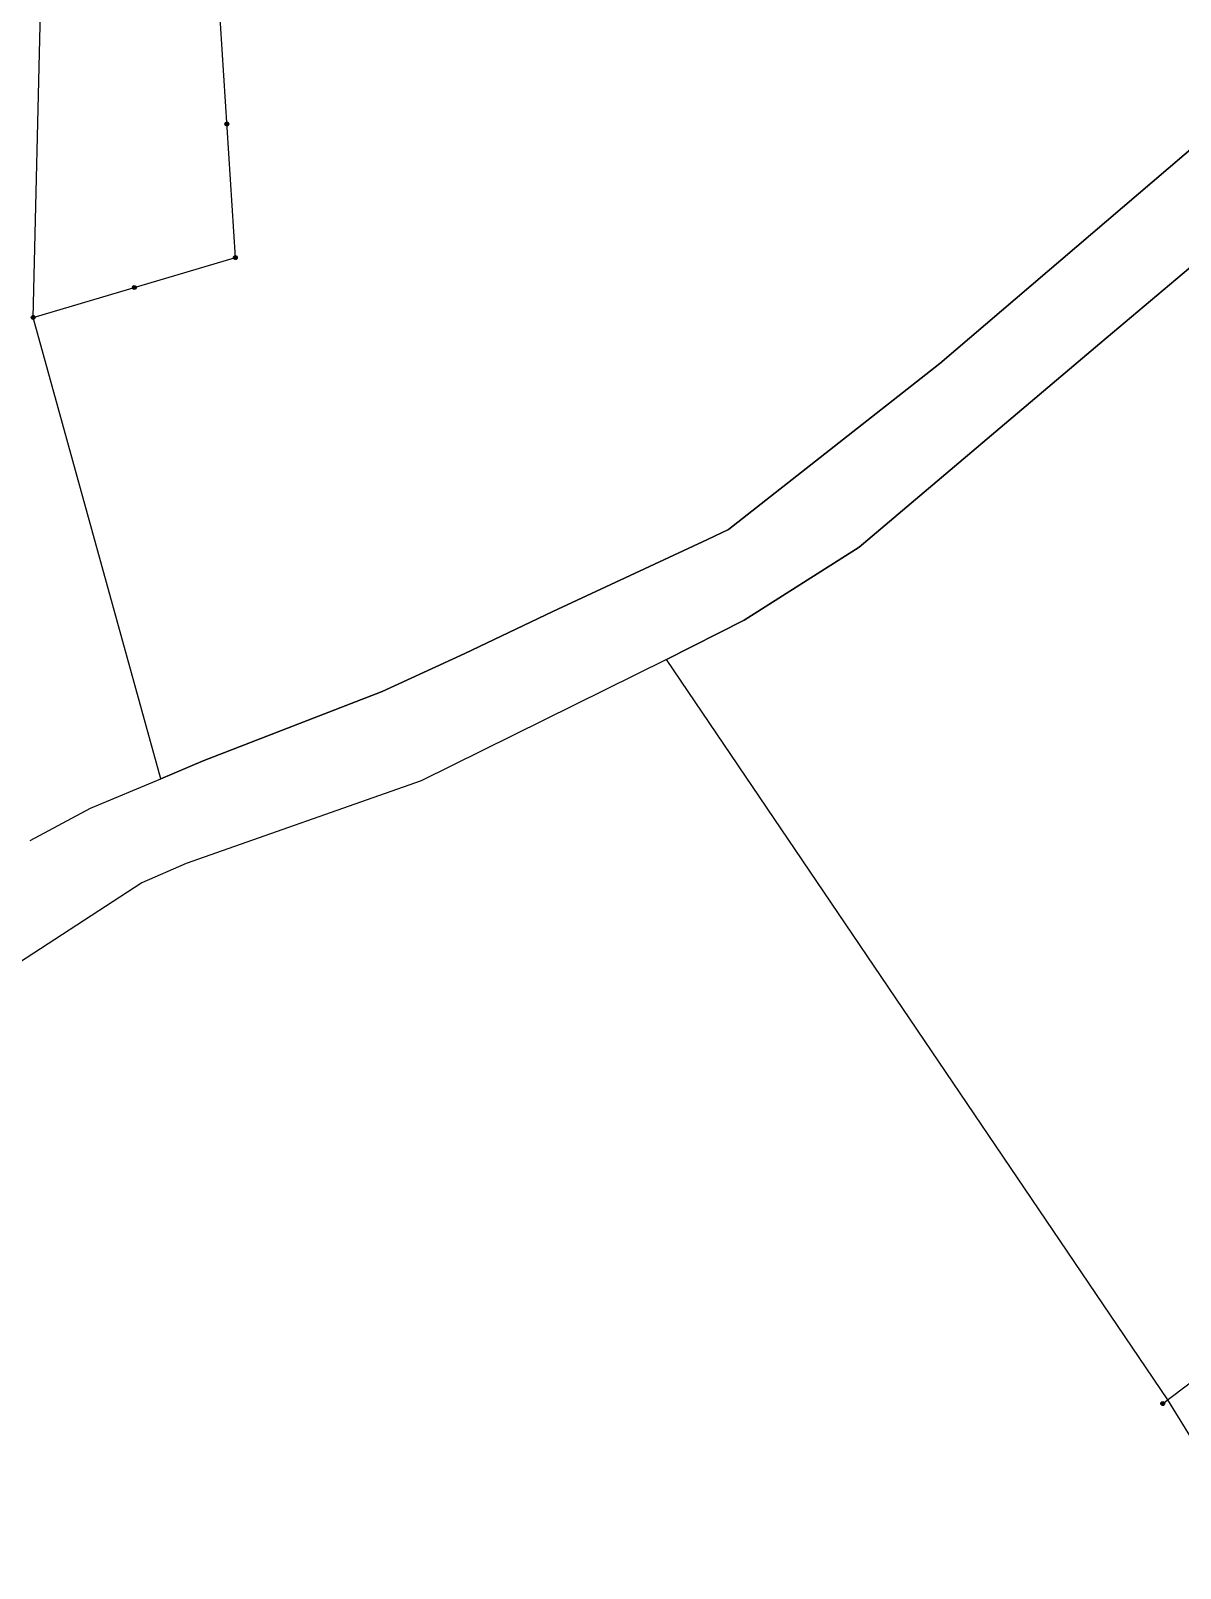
# Model space of a CAD drawing. Header units: metres. Extents: x 7542702 to 7555152, y 5804026 to 5815503.
# Drawn here: x 7544239.2 to 7544310.8, y 5807874.9 to 5807970.6 of the extents above; entities that cross this region are included whole.
import ezdxf

# ---------------------------------------------------------------- set-up
doc = ezdxf.new("R2010")
doc.units = ezdxf.units.M
doc.linetypes.add('4001', pattern=[0])
doc.layers.add('Dzialki', color=165, linetype='Continuous')
doc.layers.add('Ogrodzenia', color=184, linetype='Continuous')

# ---------------------------------------------------------------- blocks, each defined once
blk = doc.blocks.new('1281')
at = {"layer": 'Ogrodzenia', "color": 184, "linetype": 'Continuous'}
for radius in [0.24, 0.16, 0.08]:
    blk.add_circle((0, 0), radius, dxfattribs=at)

msp = doc.modelspace()

# ---------------------------------------------------------------- linework, layer by layer
at = {"layer": 'Dzialki'}
for p, q in [((7544339.52, 5807987.17), (7544295.85, 5807949.87)), ((7544295.85, 5807949.87), (7544339.52, 5807987.17)), ((7544239.39, 5807952.73), (7544239.91, 5807974.65)), ((7544322.74, 5807965.38), (7544305.82, 5807951.11)), ((7544305.82, 5807951.11), (7544322.74, 5807965.38)), ((7544247.34, 5807924.03), (7544239.39, 5807952.73)), ((7544305.82, 5807951.11), (7544290.82, 5807938.45)), ((7544290.82, 5807938.45), (7544305.82, 5807951.11)), ((7544295.85, 5807949.87), (7544282.69, 5807939.53)), ((7544282.69, 5807939.53), (7544295.85, 5807949.87)), ((7544281.39, 5807938.92), (7544271.74, 5807934.44)), ((7544271.74, 5807934.44), (7544281.39, 5807938.92)), ((7544282.69, 5807939.53), (7544281.39, 5807938.92)), ((7544281.39, 5807938.92), (7544282.69, 5807939.53)), ((7544290.82, 5807938.45), (7544283.66, 5807933.89)), ((7544283.66, 5807933.89), (7544290.82, 5807938.45)), ((7544271.74, 5807934.44), (7544266.26, 5807931.82)), ((7544266.26, 5807931.82), (7544271.74, 5807934.44)), ((7544283.66, 5807933.89), (7544278.82, 5807931.45)), ((7544278.82, 5807931.45), (7544283.66, 5807933.89)), ((7544266.26, 5807931.82), (7544261.13, 5807929.46)), ((7544261.13, 5807929.46), (7544266.26, 5807931.82)), ((7544278.82, 5807931.45), (7544263.55, 5807923.9)), ((7544310.04, 5807885.38), (7544278.82, 5807931.45)), ((7544261.13, 5807929.46), (7544249.98, 5807925.14)), ((7544249.98, 5807925.14), (7544261.13, 5807929.46)), ((7544249.98, 5807925.14), (7544247.34, 5807924.03)), ((7544247.34, 5807924.03), (7544249.98, 5807925.14)), ((7544242.96, 5807922.2), (7544247.34, 5807924.03)), ((7544263.55, 5807923.9), (7544248.91, 5807918.76)), ((7544239.2, 5807920.19), (7544242.96, 5807922.2)), ((7544248.91, 5807918.76), (7544246.15, 5807917.54)), ((7544246.15, 5807917.54), (7544223.95, 5807903.14)), ((7544316.48, 5807874.89), (7544310.04, 5807885.38))]:
    msp.add_line(p, q, dxfattribs=at)
at = {"layer": 'Ogrodzenia', "color": 184, "linetype": '4001'}
for p, q in [((7544251.98, 5807956.46, 119.657), (7544250.38, 5807981.41, 121.417)), ((7544239.39, 5807952.74, 121.88), (7544251.98, 5807956.46, 119.657)), ((7544309.73, 5807885.14, 123.15), (7544339.06, 5807907.48, 122.85))]:
    msp.add_line(p, q, dxfattribs=at)

# ---------------------------------------------------------------- block references
at = {"layer": 'Ogrodzenia', "color": 184, "xscale": 0.5, "yscale": 0.5, "zscale": 0.5}
for p in [(7544251.447, 5807964.777), (7544251.98, 5807956.46), (7544251.98, 5807956.46), (7544245.685, 5807954.6), (7544239.39, 5807952.74), (7544309.73, 5807885.14)]:
    msp.add_blockref('1281', p, dxfattribs=at)

doc.saveas('drawing.dxf')
